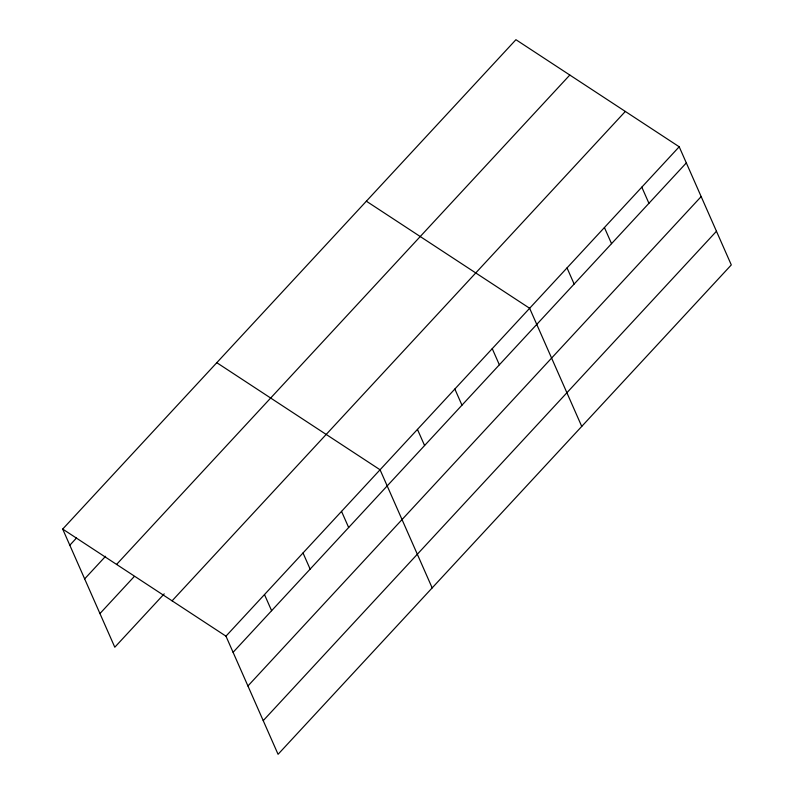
<?xml version="1.0" encoding="UTF-8"?>
<svg xmlns="http://www.w3.org/2000/svg" width="794" height="794" viewBox="0 0 794 794"><rect width="100%" height="100%" fill="white"/><g stroke="black" fill="none" stroke-linecap="round" stroke-linejoin="round"><path stroke-width="1.19" d="M62.696 529.082L515.931 39.7L679.207 146.781L731.304 264.918L278.069 754.3L225.962 636.163L62.696 529.082L114.793 647.219L164.209 593.862M69.812 545.22L76.512 537.985M84.65 578.876L105.592 556.276M116.569 564.425L569.814 75.033M99.955 613.554L134.285 576.484M172.09 600.83L625.325 111.448M225.962 636.163L679.207 146.781M233.089 652.301L686.324 162.919M247.927 685.966L701.171 196.575M263.221 720.644L716.466 231.252M366.362 201.2L529.638 308.28L581.744 426.418M216.792 362.689L380.068 469.78L432.174 587.907M641.81 187.156L648.926 203.294M604.423 227.531L611.539 243.669M567.025 267.906L574.141 284.044M492.24 348.655L499.357 364.793M454.853 389.03L461.969 405.168M417.455 429.405L424.582 445.533M341.539 511.376L348.655 527.514M303.02 552.971L310.136 569.109M264.491 594.567L271.608 610.705"/></g></svg>
